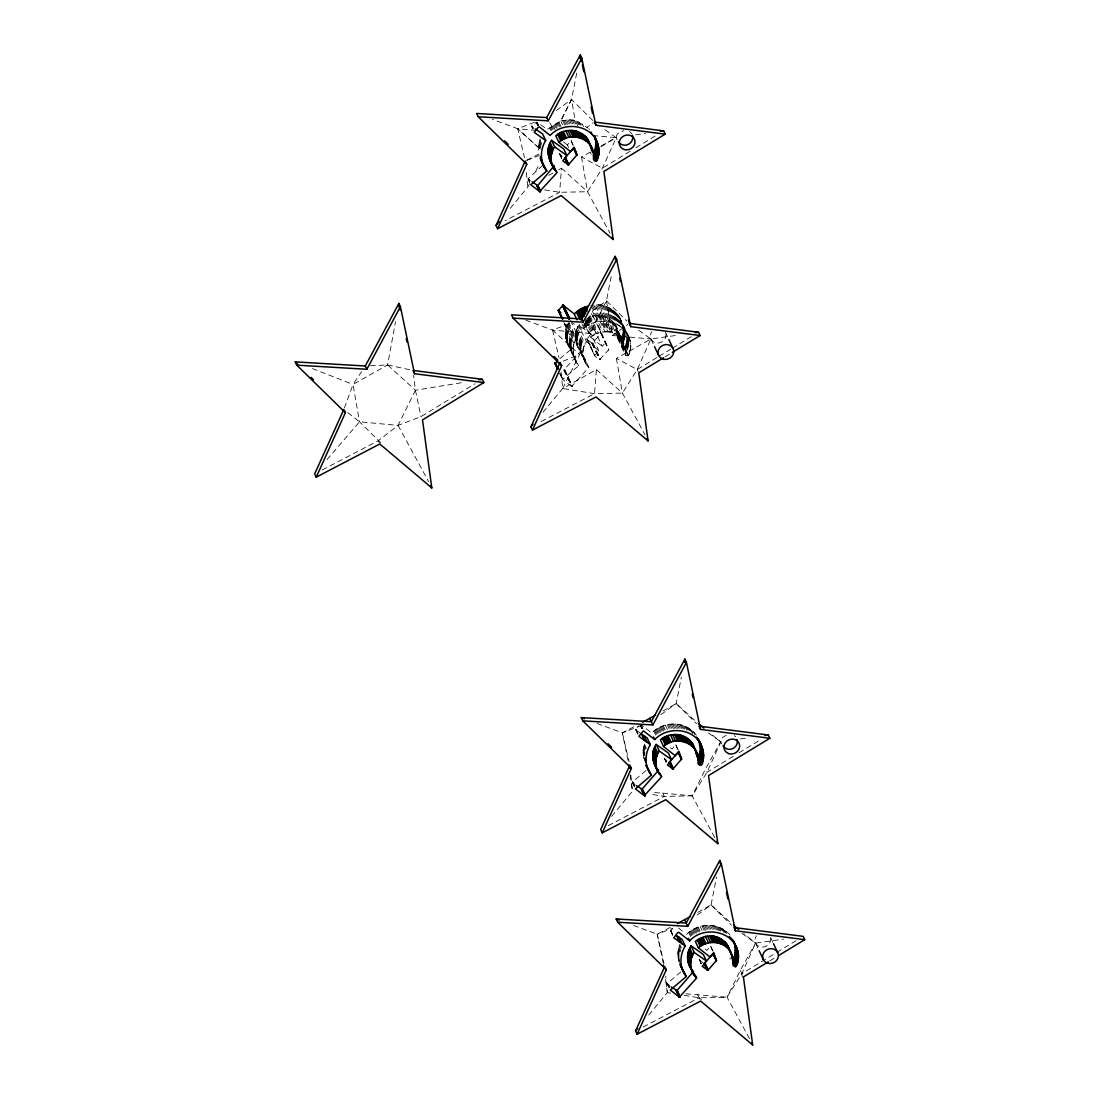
<?xml version="1.0" encoding="UTF-8"?>
<svg xmlns="http://www.w3.org/2000/svg" width="1100" height="1100" viewBox="0 0 1100 1100"><rect width="100%" height="100%" fill="white"/><g stroke="black" fill="none" stroke-linecap="round" stroke-linejoin="round"><path stroke-width="0.75" stroke-dasharray="5 3.75" d="M608.025 331.829L600.751 332.241L595.898 333.877L588.197 317.501C597.341 312.991 609.524 315.769 615.065 324.528C620.194 328.185 614.089 338.607 620.4 339.501C629.901 323.441 612.796 302.665 595.155 304.893L608.025 331.829C619.066 332.778 627.357 343.709 625.35 354.585C629.173 359.109 630.548 350.556 630.699 347.847C632.803 322.548 597.273 312.524 581.914 330.261L572.536 322.809M645.947 770.577L632.459 782.004L635.071 784.685M559.996 358.627L570.914 349.415C564.864 342.127 563.805 331.183 567.985 322.754L588.899 367.373L571.656 386.499L563.764 370.026L581.199 350.996C574.09 344.589 573.444 333.066 578.724 325.311L590.989 334.001L598.689 350.377L594.55 355.685L599.692 359.604L608.781 349.607L598.331 325.6L594.564 329.959L602.264 346.321L606.031 341.962M588.899 367.373C581.79 360.965 581.144 349.442 586.424 341.674L578.724 325.311M571.656 386.499L562.609 379.404L578.614 365.791C571.464 357.294 571.766 344.493 577.5 335.321L566.06 327.209L570.144 321.86M640.035 732.971L635.745 729.713L638.908 725.753M672.801 928.276L670.629 931.081L673.571 933.405M590.618 152.405L591.112 154.316M510.29 208.285L527.808 187.137L530.915 180.923L528.192 178.695L543.73 164.409M526.763 160.229L539 154.028L538.381 146.218L540.32 138.875M643.582 758.629L643.019 750.338L644.944 742.995M679.236 962.734L677.834 952.944L679.827 944.364L681.67 948.296M562.265 156.365L559.639 153.972M590.989 334.001L586.809 339.144L592.336 343.282L601.067 333.41L598.331 325.6M701.058 963.229L699.339 959.117L701.03 963.724M558.663 169.826L561.495 168.231L559.639 192.294L505.134 220.729M542.974 412.308L562.691 388.506L596.365 369.614L594.509 393.663L538.491 422.895M730.098 957.825L730.139 959.241M344.438 407.866L353.045 384.436L387.599 364.939L395.519 321.722M576.702 73.109L571.546 99.44L560.794 121L547.264 129.374L537.24 122.306M525.731 320.114L552.571 330.096L590.123 333.506L606.416 300.809L611.586 274.478M660.99 714.629L676.184 703.546L681.34 677.215M697.249 914.994L711.054 904.929L716.54 876.947M680.817 971.946L667.329 983.386L668.484 986.617M594.523 355.355L586.877 338.814M561.082 372.171L562.691 388.506L594.509 393.663L622.408 393.099L637.23 369.559L650.884 339.02L677.188 335.28M726.344 735.281L722.879 737.289A10.147 6.614 -4.6 0 0 720.926 741.716L706.984 772.31L692.161 795.836L664.263 796.414L650.87 794.241M684.076 995.335L699.146 997.782L727.045 997.219L741.854 973.679L755.521 943.126L783.461 939.166M322.245 469.947L378.263 440.715L398.076 425.397L415.429 390.252L413.586 375.389M714.67 837.389L692.161 795.836L705.444 769.037L720.638 741.758L710.325 733.356M749.54 1038.758L727.045 997.219L740.314 970.406L755.521 943.126L743.916 933.68M535.81 171.105L539.577 163.542M562.691 388.506L579.645 354.516L552.571 330.096L570.886 323.056M544.555 189.846L559.639 192.294L587.524 191.73L602.346 168.19L616.303 137.596A10.147 6.614 -4.6 0 1 618.255 133.169L623.769 130.666M380.861 442.915L359.521 421.809L353.045 384.436L361.543 371.676M611.641 816.365L632.445 791.258L630.836 774.923M648.711 1015.094L667.329 992.626L665.72 976.291M327.002 459.58L359.521 421.809L398.076 425.397L420.97 416.611L474.994 383.749M568.618 147.565L567.394 144.953L571.148 140.594L573.623 145.833M678.246 749.952L675.785 744.714L672.031 749.072L669.446 747.037M713.13 951.321L710.669 946.082L706.901 950.441L703.038 947.389M537.625 125.496L536.168 122.389L531.52 126.335L534.105 128.246M696.355 735.24C686.207 720.775 663.534 720.624 651.668 732.999L642.29 725.546M686.551 934.381C698.101 922.391 719.799 922.048 730.386 935.495M556.352 110.509L571.546 99.44L593.148 120.808M592.611 310.874L606.416 300.809L626.821 320.994M560.794 121L569.415 119.817L575.163 120.368L586.946 127.366L593.12 122.897M582.959 320.801L590.659 337.178L595.898 333.877M606.416 300.809L612.439 335.528L627.935 324.308M630.094 151.305L602.346 168.19L581.515 156.998L590.618 151.896M635.938 147.757L657.827 134.434M638.701 330.22L650.884 339.02L616.399 358.38L637.23 369.559L657.663 357.129M659.134 356.235L670.808 349.126M672.265 348.246L691.254 336.696M665.046 356.84L670.89 353.293M733.26 756.319L706.984 772.31L705.444 769.037M739.104 752.758L761.008 739.434M742.321 977.075L741.854 973.679L775.445 953.246M776.902 952.352L795.891 940.816M769.684 960.96L775.527 957.412M600.806 146.822L616.014 137.637L602.47 127.861M548.776 175.381L553.011 173.002M662.984 710.985L676.184 703.546L697.441 722.851M697.854 912.354L711.054 904.929L731.074 923.079M601.315 145.874L616.014 137.637L594 135.644M597.066 723.456L622.325 732.848L635.332 726.014M633.531 925.416L657.209 934.216L670.216 927.383M608.245 825.646L664.263 796.414L662.723 793.128L650.952 792.399M643.129 1027.015L699.146 997.782L701.745 999.982M563.118 361.171L579.645 354.516M526.804 160.38L539.371 155.403M534.476 122.265L517.701 128.728L492.442 119.336M627.99 760.237L622.325 732.848L640.64 725.794M663.204 963.215L657.209 934.216L672.471 928.345M620.4 339.501L628.224 355.822M370.453 365.75L387.599 364.939L415.429 390.252L463.911 382.319M635.676 134.846L645.562 133.444M740.314 738.966L748.55 737.798M665.5 979.564L667.329 992.626L670.684 992.832M685.822 993.781L727.045 997.219M536.126 130.405L517.701 128.728L524.48 157.781M612.439 335.528L650.884 339.02M662.723 793.128L692.161 795.836M667.329 992.626L670.67 993.176M387.599 364.939L411.386 370.081M312.455 368.596L353.045 384.436M586.946 127.366L587.799 127.958M586.424 341.674L598.689 350.377M708.455 732.957L720.638 741.758M741.977 933.364L755.521 943.126M669.941 986.054L667.246 983.991M629.626 131.56L631.964 133.856M734.264 735.68L735.652 736.697M664.538 758.725L666.902 760.485M702.955 962.734L699.174 959.791M563.516 141.9L567.394 144.953M585.544 322.836L594.564 329.959M590.659 337.178L602.264 346.321M347.779 412.527L359.521 421.809M678.507 927.987L685.204 933.309M588.748 128.659L589.669 129.401M538.326 147.345L517.701 128.728L538.326 147.483M561.495 168.231L587.524 191.73L610.033 233.269M596.365 369.614L622.408 393.099L644.916 434.638M676.184 703.546L696.589 723.745M711.054 904.929L731.459 925.114M549.711 122.705L551.98 126.569M584.127 323.304L590.123 333.506M398.076 425.397L428.656 481.704M577.665 125.606L575.163 120.368L571.546 99.44L560.697 121.041L562.54 124.96M582.23 123.929L583.509 126.637M579.59 122.416L580.965 125.331M578.188 121.688L579.618 124.726M576.744 121.014L578.531 124.795M573.788 120.093L575.644 124.025M572.316 119.914L574.173 123.833M570.859 119.817L572.701 123.75M569.415 119.817L571.257 123.75M567.971 119.886L569.827 123.819M566.569 119.996L568.411 123.929M665.376 332.104L668.181 338.058M565.18 120.147L567.641 125.386M563.805 120.312L566.28 125.551M562.54 120.478L565.015 125.716M558.827 121.963L561.179 126.954M557.893 122.458L560.051 127.036M556.944 122.994L558.346 125.978M555.995 123.571L557.37 126.473M555.046 124.19L557.054 128.453M554.098 124.85L555.404 127.641M553.19 125.551L555.101 129.635M552.31 126.28L553.575 128.947M551.416 126.871L552.681 129.566M650.98 339.13L653.785 345.084M550.495 127.38L551.788 130.144M549.615 127.902L550.949 130.735M559.831 153.615L561.674 157.547M559.694 153.808L561.756 158.537M559.625 154.151L561.591 158.386M537.075 122.224L538.684 125.373M536.786 122.169L538.381 125.235M536.621 122.183L538.065 125.235M536.332 122.279L537.776 125.359M539.852 140.016L541.695 143.949M539.426 141.199L541.269 145.131M531.74 126.019L533.06 128.81M532.95 128.947L531.63 126.129L532.991 129.594M539.041 142.422L540.898 146.355M538.739 143.688L540.581 147.606M538.519 144.966L540.361 148.885M619.644 317.309L629.021 337.37M618.901 316.126L629.447 338.607M618.049 315.012L630.176 341.069M538.381 146.218L539.619 148.844M617.141 313.968L630.493 342.21M616.192 313.005L623.893 329.381M622.902 327.319L630.616 343.681M615.189 312.097L622.889 328.474M623.013 328.941L630.712 345.304M614.171 311.245L621.871 327.621M623.04 329.766L630.74 346.143M623.026 330.619L630.74 346.981M613.14 310.434L620.84 326.796M622.999 331.485L630.699 347.847M612.109 309.65L619.809 326.012M622.916 332.365L630.616 348.741M622.793 333.259L630.493 349.635M611.146 308.935L618.846 325.298M622.614 334.166L630.314 350.543M610.06 308.385L617.76 324.761M622.394 335.046L630.094 351.409M608.877 307.808L616.591 324.184M622.132 335.899L629.846 352.261M621.857 336.724L629.558 353.1M637.23 369.559L638.248 371.745M607.681 307.244L615.381 323.62M621.541 337.535L629.255 353.897M615.065 324.528L623.961 343.516M606.43 306.707L614.13 323.084M614.543 323.716L622.243 340.079M613.965 322.946L624.553 345.331M613.332 322.218L625.089 347.215M612.645 321.53L620.359 337.893M620.909 339.061L628.609 355.424M605.138 306.212L612.837 322.575M617.664 332.681L628.444 355.671M611.93 320.87L628.348 355.768M617.842 334.524L627.976 355.891M619.974 339.488L627.674 355.864M603.804 305.759L625.57 351.821M617.842 336.394L625.543 352.77M617.76 337.329L625.46 353.705M608.822 318.423L616.523 334.785M602.415 305.387L610.115 321.75M617.98 338.869L625.817 355.3M617.65 338.222L625.584 355.19M606.994 317.515L614.694 333.891M600.971 305.099L608.671 321.461M599.486 304.906L612.893 333.08M604.257 316.36L611.957 332.722M598.029 304.824L611.009 332.406M602.332 315.782L610.033 332.145M596.585 304.824L604.285 321.2M601.329 315.576L609.043 331.952M599.294 315.397L606.994 331.76M593.739 305.002L601.439 321.379M598.263 315.384L605.962 331.76M592.35 305.154L604.931 331.801M590.989 305.319L598.689 321.695M595.183 315.618L602.882 331.98M592.515 311.438L597.424 321.846M528.344 178.516L529.705 181.39M593.051 315.879L600.751 332.241M528.192 178.695L529.554 181.569M601.026 333.025L608.768 349.772M528.11 178.846L529.678 182.407M591.36 313.472L595.567 322.396M601.013 333.561L608.589 350.13M528.069 179.135L529.526 182.284M590.067 315.59L598.29 332.984M589.064 315.947L592.556 323.386M589.38 317.02L597.08 333.396M588.748 317.831L591.553 323.771M587.73 318.257L590.535 324.211M587.043 318.065L594.743 334.441M587.414 320.238L589.518 324.692M585.929 318.711L593.629 335.087M586.41 320.774L588.514 325.243M584.87 319.413L592.57 335.789M585.447 321.365L587.551 325.82M585.227 323.455L586.616 326.439M584.334 324.101L585.736 327.071M592.845 342.994L600.559 359.356M592.666 343.145L600.38 359.521M592.515 343.228L600.215 359.604M583.495 324.761L584.884 327.731M592.336 343.282L600.05 359.645M591.993 343.241L599.871 359.645M591.8 343.131L599.5 359.494M581.969 323.936L584.072 328.405M587.001 338.621L594.701 354.998M586.809 338.979L594.784 355.974M579.109 324.308L581.914 330.261M577.431 327.896L585.131 344.259M576.675 329.532L584.375 345.895M576.331 330.371L584.031 346.734M576.015 331.21L583.729 347.586M570.487 320.43L577.5 335.321M575.754 332.076L583.454 348.452M575.548 332.956L583.248 349.319M575.396 333.836L583.096 350.199M575.3 334.716L583 351.093M575.245 335.596L582.945 351.972M568.494 321.668L576.194 338.03M575.231 336.476L582.931 352.853M580.539 350.309L588.239 366.685M575.424 339.996L583.124 356.373M567.49 323.868L575.19 340.244M575.836 341.66L587.139 365.447M576.276 343.255L586.602 364.801M576.812 344.822L585.64 363.44M567.023 325.022L574.723 341.399M566.596 326.205L574.296 342.581M564.781 323.469L566.184 326.439M564.671 323.606L565.991 326.837M563.888 322.506L573.925 343.791M565.909 328.68L573.623 345.056M565.689 329.959L573.402 346.335M565.565 331.224L573.265 347.6M565.496 332.461L573.196 348.837M565.496 333.671L573.196 350.048M565.551 334.868L573.251 351.244M565.62 336.036L573.32 352.413M565.716 337.178L573.416 353.554M565.812 338.25L573.513 354.612M566.129 339.501L578.614 365.791M566.486 340.863L574.186 357.239M566.899 342.238L577.28 364.004M567.408 343.64L576.455 362.739M564.795 369.875L572.509 386.251M564.63 370.04L572.33 386.402M564.465 370.123L572.179 386.485M564.121 370.164L572 386.54M560.752 374.632L562.856 379.101M559.9 373.312L562.609 379.404M559.776 373.615L562.842 380.16M693.646 732.119L694.884 734.745M691.625 730.359L692.862 732.985M690.594 729.548L692.436 733.48M689.562 728.764L690.8 731.376M688.6 728.049L689.837 730.661M687.527 727.499L688.751 730.125M686.345 726.935L687.569 729.548M685.135 726.357L686.977 730.29M683.884 725.821L685.121 728.447M682.605 725.326L684.447 729.259M681.257 724.872L683.114 728.805M679.869 724.501L681.725 728.434M678.425 724.213L680.281 728.145M676.954 724.02L679.415 729.259M675.496 723.938L677.957 729.176M674.039 723.938L676.514 729.176M672.609 724.006L675.07 729.245M671.192 724.116L673.668 729.355M770.715 937.723L772.805 942.178M669.804 724.268L671.66 728.2M668.442 724.433L670.285 728.365M667.178 724.598L669.034 728.53M665.321 725.148L667.783 730.386M663.327 725.78L665.17 729.713M662.324 726.138L664.166 730.056M661.306 726.523L663.768 731.761M660.289 726.963L662.145 730.881M659.271 727.444L661.127 731.376M658.268 727.98L660.729 733.219M657.305 728.571L659.148 732.504M656.384 729.176L658.226 733.109M655.49 729.822L657.346 733.755M755.617 943.25L758.423 949.204M654.651 730.482L656.494 734.401M653.826 731.143L655.683 735.075M665.074 759.041L666.311 761.668M664.95 759.247L666.174 761.86M664.276 758.093L666.146 762.355M641.575 725.794L642.812 728.406M641.259 725.643L642.634 728.31M640.956 725.643L642.345 728.241M640.805 725.697L642.043 728.31M640.668 725.78L641.905 728.393M640.516 725.918L641.754 728.544M644.476 744.136L646.332 748.069M644.05 745.319L645.906 749.251M635.938 729.19L638.289 734.566M635.773 729.451L638.206 734.814M643.679 746.543L644.916 749.155M635.773 729.836L637.752 733.975M643.376 747.794L644.6 750.42M643.156 749.086L644.999 753.005M643.019 750.338L644.861 754.27M642.964 751.575L644.806 755.508M642.964 752.799L644.188 755.411M725.464 930.916L726.701 933.543M724.446 930.133L725.67 932.759M723.484 929.418L724.721 932.03M722.398 928.881L724.254 932.8M721.215 928.304L722.452 930.916M740.314 970.406L741.854 973.679M720.019 927.74L721.242 930.352M718.768 927.19L720.61 931.122M717.475 926.695L719.331 930.628M716.141 926.255L718.602 931.494M714.753 925.87L716.595 929.803M713.309 925.581L715.151 929.514M711.824 925.402L713.68 929.321M710.366 925.32L712.223 929.239M708.923 925.306L710.765 929.239M707.492 925.375L709.335 929.308M706.076 925.499L707.919 929.418M704.688 925.636L706.53 929.569M703.326 925.801L705.787 931.04M702.061 925.966L704.523 931.205M632.61 781.839L635.071 787.077M632.459 782.004L634.219 786.088M632.321 782.306L634.452 786.83M700.205 926.516L702.048 930.449M698.197 927.149L700.054 931.081M697.194 927.506L699.655 932.745M696.19 927.891L698.033 931.824M695.173 928.331L697.015 932.264M694.155 928.812L696.616 934.051M693.151 929.362L694.994 933.281M692.175 929.94L694.031 933.872M691.254 930.559L693.11 934.477M690.374 931.191L692.216 935.124M689.521 931.851L691.377 935.784M688.71 932.511L690.553 936.444M699.146 959.461L701.264 964.026M679.36 945.505L680.598 948.131M678.934 946.688L680.776 950.62M670.808 930.559L672.664 934.491M670.711 930.71L672.499 934.753M670.629 930.957L672.746 935.468M678.562 947.911L680.405 951.844M678.246 949.176L679.484 951.789M678.026 950.455L679.264 953.067M677.902 951.706L679.126 954.332M697.606 994.51L700.178 999.969M677.834 952.944L679.071 955.57M677.834 954.168L679.071 956.78M677.889 955.364L679.112 957.976M677.957 956.532L679.195 959.145M678.054 957.674L679.291 960.286M678.15 958.732L679.388 961.345M667.48 983.221L669.336 987.14M667.329 983.386L669.185 987.305M667.246 983.524L669.048 987.773M378.263 440.715L379.28 442.901M571.148 140.594L572.77 145.049M675.785 744.714L677.408 749.169M710.669 946.082L712.827 952.023M552.571 330.096L558.979 357.541M622.325 732.848L629.118 761.901M657.209 934.216L663.987 963.27M415.429 390.252L420.97 416.611M581.515 156.998L587.524 191.73M616.399 358.38L622.408 393.099M630.163 774.923L632.445 791.258M526.364 172.439L527.808 187.137M617.072 139.81A10.147 10.106 -65.5 0 1 616.303 137.596M665.967 333.933A8.003 7.315 -25.2 0 1 656.356 342.966A8.003 7.315 -25.2 0 1 651.791 331.691M721.71 743.93A10.147 10.106 -65.5 0 1 720.926 741.716M770.605 938.053A8.003 7.315 -25.2 0 1 760.994 947.086A8.003 7.315 -25.2 0 1 756.429 935.811"/><path stroke-width="1.5" d="M557.576 360.676L555.143 363.784M596.31 161.054C590.067 154.083 599.954 144.347 594.138 136.001C598.579 143.22 600.889 152.708 596.819 160.6C593.697 162.539 592.735 158.317 593.752 156.062C594.22 138.641 570.707 130.873 558.869 142.354L555.789 135.795C565.991 126.225 585.901 129.814 589.683 143.963M697.977 758.574L700.494 749.732L698.775 740.121M694.306 748.082C690.621 733.796 670.615 730.372 660.413 739.915L663.506 746.46C675.648 734.649 699.669 743.27 698.418 761.117C695.956 765.559 703.477 766.838 702.68 761.558C705.086 754.339 702.419 746.68 698.981 740.259M695.379 975.411L696.616 978.037L679.374 997.164L670.326 990.069L686.331 976.456C679.181 967.959 679.484 955.157 685.204 945.986L673.777 937.874L677.861 932.525L678.92 932.401L689.631 940.926C704 924.784 736.244 931.274 738.32 954.346C739.393 959.338 735.281 975.81 732.737 959.984C736.299 954.718 735.941 947.293 733.659 941.49M541.571 161.37L546.81 170.968L530.777 184.745L539.66 191.565L557.109 172.535C550.303 163.804 544.033 150.728 551.554 140.305L563.805 148.995L566.885 155.554L562.746 160.861L568.425 164.78L576.977 154.949L574.227 147.139L570.474 151.498L558.869 142.354M555.335 170.624C549.808 164.01 549.904 153.904 554.634 146.85L551.554 140.305M646.209 765.476L651.447 775.074L635.415 788.865L644.298 795.685L661.732 776.655C654.94 767.924 648.656 754.848 656.191 744.425L668.442 753.115L671.523 759.66L667.384 764.968L673.049 768.9L681.601 759.069L678.865 751.259L675.111 755.617L663.506 746.46M659.973 774.744C654.445 768.13 654.541 758.024 659.271 750.97L656.191 744.425M691.24 968.921C686.263 962.253 686.496 952.628 691.061 945.794L703.326 954.497L706.406 961.043L702.254 966.35L707.933 970.269L716.485 960.438L713.749 952.628L709.981 956.986L698.376 947.843L695.296 941.298L705.389 936.361L712.649 935.935L719.331 938.011L724.268 941.352L727.402 945.024L732.806 957.88L733.109 965.607L735.391 966.529M696.616 978.037C689.507 971.63 688.861 960.107 694.141 952.339L691.061 945.794M560.959 312.716L558.319 310.337L563.186 305.222L574.214 313.885L577.019 319.839M567.902 164.78L564.63 158.125L573.856 148.019L576.977 154.784M681.574 758.684L678.494 752.139L669.254 762.245L672.334 768.79M398.269 306.749L398.874 303.435L400.414 306.707L414.521 373.711L483.835 382.58L482.295 379.308L412.981 370.425L414.521 373.711M579.604 58.286L580.25 55L581.79 58.273L595.884 125.276L665.211 134.159L663.671 130.886L594.344 122.004L595.884 125.276M684.241 662.406L684.888 659.12L686.428 662.393L700.521 729.396L769.849 738.265L768.309 734.992L698.981 726.124L700.521 729.396M707.218 970.159L704.138 963.614L713.364 953.508L716.485 960.438M343.86 409.434L314.669 473.908L316.209 477.18L379.803 443.987L431.805 487.933L422.51 419.897L483.835 382.58M316.209 477.18L345.4 412.706L344.369 410.52M665.211 134.159L603.886 171.463L613.181 239.511L561.179 195.566L497.585 228.745L496.045 225.472L525.236 160.999M497.585 228.745L526.776 164.285L525.745 162.099M530.929 426.841L560.106 362.381L561.646 365.654L532.469 430.114L530.929 426.841L533.115 424.201M629.874 765.119L600.683 829.593L602.223 832.865L665.803 799.686L717.819 843.631L708.524 775.582L769.849 738.265M602.223 832.865L631.414 768.391L630.382 766.219M768.226 961.854L743.407 976.951L752.689 1045L700.686 1001.055L637.106 1034.234L635.566 1030.961L664.744 966.501M637.106 1034.234L666.284 969.774L665.266 967.588M535.342 129.016L542.616 133.939L545.696 140.498C539.976 149.669 539.66 162.47 546.81 170.968M650.334 744.617L644.449 740.451L641.369 733.906L647.254 738.059L650.334 744.617C644.6 753.789 644.298 766.59 651.447 775.074M365.31 365.998L295.268 361.886L296.808 365.159L366.85 369.27L365.31 365.998L398.874 303.435L400.29 310.131M366.85 369.27L400.414 306.707M546.686 117.562L476.644 113.465L478.184 116.738L548.226 120.835L546.686 117.562L580.25 55L581.652 61.696M548.226 120.835L581.79 58.273M581.57 318.931L511.527 314.834L513.067 318.106L583.11 322.218L581.57 318.931L615.134 256.369L616.674 259.641L630.768 326.645L700.095 335.528L698.555 332.255L629.227 323.373L628.526 320.018M583.11 322.218L616.674 259.641M685.589 662.461L684.888 659.12L651.324 721.683L581.281 717.585L582.821 720.857L652.864 724.955L686.428 662.393M733.865 927.492L803.192 936.375L804.732 939.648L735.405 930.765L721.298 863.761L719.758 860.489L686.207 923.051L616.165 918.954L617.705 922.226L666.284 969.774M617.705 922.226L687.748 926.324L721.298 863.761M532.084 181.761L537.721 185.611L554.015 165.99L553.369 165.303L556.449 171.861M496.045 225.472L499.331 221.512M635.566 1030.961L637.752 1028.321M636.295 785.579L642.084 789.154L658.652 770.11L657.993 769.423M671.179 986.947L676.967 990.523L693.536 971.479M593.808 155.1L596.654 160.847M574.214 313.885L580.814 308.866L587.868 306.034M644.449 740.451L638.825 736.258L643.418 730.881L654.748 739.558C667.164 726.399 692.024 727.554 700.824 744.191M701.181 765.05L698.28 758.312M698.376 947.843C707.795 939.428 724.707 940.857 730.923 952.421M663.589 357.734L638.77 372.831L648.051 440.88L596.049 396.935L532.469 430.114M672.348 352.399L700.095 335.528M778.442 955.639L804.732 939.648M642.565 722.205L655.655 715.11M677.435 923.588L690.525 916.479M478.954 379.857L482.295 379.308M660.385 131.34L663.671 130.886M695.269 332.722L698.555 332.255M765.009 735.46L768.309 734.992M700.673 765.188L697.73 758.643L700.934 765.16M732.476 960.011L735.68 966.556M581.281 717.585L584.444 718.754M616.165 918.954L619.314 920.122M685.204 945.986L682.124 939.441L676.252 935.275L679.332 941.82M545.696 140.498L534.27 132.385L538.354 127.036L539.399 126.912L550.124 135.438C563.283 121.083 591.498 124.094 597.644 143.784M554.634 146.85L566.885 155.554M659.271 750.97L671.523 759.66M694.141 952.339L706.406 961.043M698.734 723.896L703.89 728.104M733.604 925.265L738.76 929.473M504.584 140.8L508.228 144.361M478.184 116.738L526.776 164.285M554.043 356.428L557.686 360.002M513.067 318.106L561.646 365.654M295.268 361.886L297.701 364.265M311.066 377.341L313.486 379.72M296.808 365.159L345.4 412.706M607.998 743.724L611.641 747.299M582.821 720.857L631.414 768.391M692.876 970.805L691.763 969.567L694.856 976.112M681.079 966.859L686.331 976.456M680.35 965.511L680.707 966.199M594.014 135.465L596.736 141.309M594.949 138.476L598.029 145.021M595.293 139.7L598.373 146.245M595.609 140.841L598.689 147.386M590.879 131.972L592.089 134.558M595.732 142.312L598.812 148.858M595.829 143.935L598.923 150.48M595.856 144.76L598.936 151.319M595.856 145.613L598.936 152.157M595.815 146.479L598.895 153.024M595.746 147.359L598.826 153.904M595.609 148.266L598.702 154.811M595.444 149.16L598.524 155.719M595.279 150.164L598.304 156.585M595.086 151.14L598.043 157.438M594.852 152.089L597.754 158.276M594.605 153.01L597.451 159.074M587.373 138.71L592.158 148.692M586.795 137.94L592.763 150.507M586.149 137.211L589.243 143.756M590.219 145.846L593.299 152.391M585.475 136.524L588.555 143.069M594.055 154.743L596.736 160.751M584.76 135.864L587.84 142.409M591.112 148.981L592.955 152.914M593.684 155.169L596.434 160.999M593.106 155.155L596.049 161.067M581.749 133.636L584.732 139.961M579.989 132.88L582.89 139.067M578.091 131.876L581.089 138.256M577.074 131.354L580.154 137.899M576.125 131.037L579.205 137.583M575.149 130.776L578.243 137.321M574.159 130.584L577.239 137.129M573.141 130.446L576.221 137.005M572.124 130.391L575.204 136.936M571.092 130.391L574.173 136.936M668.882 339.556L673.076 348.48M570.048 130.433L573.141 136.978M567.999 130.611L571.079 137.156M565.881 130.873L568.961 137.417M573.884 148.404L576.909 155.114M573.705 148.748L576.785 155.306M563.406 131.601L566.5 138.146M612.15 237.325L613.181 239.511M562.21 132.014L565.29 138.572M561.014 132.495L564.107 139.054M559.859 133.059L562.952 139.618M558.759 133.705L561.839 140.264M557.7 134.42L560.78 140.965M565.675 157.988L568.755 164.532M654.486 346.582L658.694 355.506M565.496 158.139L568.576 164.697M565.166 158.276L568.425 164.78M564.987 158.276L568.067 164.821M550.261 142.89L553.341 149.435M549.505 144.526L552.585 151.071M549.161 145.365L552.241 151.91M548.845 146.218L551.925 152.762M548.584 147.07L551.664 153.629M548.364 147.95L551.444 154.495M548.212 148.83L551.293 155.375M548.116 149.71L551.196 156.269M548.075 150.59L551.155 157.149M629.736 324.459L630.768 326.645M548.061 151.47L551.141 158.029M548.116 153.216L551.21 159.761M548.254 154.99L551.334 161.549M548.652 156.654L554.812 169.978M549.092 158.249L554.304 169.304M549.643 159.816L553.424 167.887M540.361 156.901L541.723 159.789M540.334 158.029L545.476 169.18M540.678 159.266L544.651 167.915M540.375 158.95L544.28 167.255M537.886 185.433L540.705 191.428M537.721 185.611L540.375 191.661M537.391 185.721L540.21 191.716M537.02 185.653L540.031 191.716M536.814 185.501L539.66 191.565M585.86 306.666L587.263 309.636M647.034 438.694L648.051 440.88M584.856 307.01L586.96 311.479M583.852 307.409L585.942 311.877M582.835 307.849L585.626 313.789M581.817 308.33L584.623 314.284M580.814 308.866L584.306 316.305M579.837 309.457L583.344 316.896M578.916 310.062L582.423 317.515M578.036 310.709L582.23 319.632M577.184 311.369L581.391 320.293M576.373 312.029L579.879 319.468M563.502 305.374L569.8 318.766M563.186 305.222L569.635 318.656M562.884 305.222L569.332 318.601M562.732 305.278L569.03 318.67M562.595 305.36L568.893 318.752M562.444 305.498L568.741 318.89M558.47 310.076L562.678 319M558.374 310.214L562.567 319.151M558.291 310.599L561.866 318.271M555.143 362.725L557.947 368.679M554.991 362.89L557.714 368.995M554.868 363.192L557.714 369.462M698.211 739.173L701.855 746.666M699.201 741.359L702.666 749.141M697.359 738.059L698.596 740.671M699.93 743.82L703.01 750.365M696.451 737.014L697.689 739.64M700.246 744.961L703.326 751.506M700.37 746.433L703.45 752.977M700.466 748.055L703.546 754.6M700.494 748.88L703.574 755.425M700.494 749.732L703.574 756.277M700.452 750.599L703.533 757.144M700.37 751.479L703.45 758.024M700.246 752.386L703.326 758.931M700.067 753.28L703.148 759.825M699.848 754.16L702.928 760.705M699.6 755.013L702.68 761.558M699.311 755.838L702.391 762.383M699.009 756.649L702.089 763.194M692.519 743.641L696.795 752.812M692.01 742.83L697.4 754.628M691.419 742.06L694.513 748.605M690.786 741.331L693.866 747.876M694.856 749.966L697.936 756.511M690.112 740.644L693.192 747.189M698.362 758.175L701.442 764.72M695.736 753.101L697.592 757.034M689.384 739.984L692.464 746.529M697.084 756.635L701.071 765.119M687.885 738.746L690.979 745.305M698.046 759.907L700.507 765.146M686.29 737.536L689.37 744.081M684.447 736.629L687.527 743.188M682.646 735.831L685.726 742.376M681.711 735.474L684.791 742.019M680.763 735.157L683.842 741.702M679.786 734.896L682.866 741.441M678.796 734.69L681.876 741.249M677.779 734.566L680.859 741.111M676.748 734.511L679.827 741.056M675.73 734.511L678.81 741.056M773.506 943.676L777.714 952.6M674.685 734.553L677.765 741.098M672.636 734.731L675.716 741.276M670.519 734.992L673.599 741.537M678.535 752.359L681.546 759.234M678.342 752.867L681.423 759.426M668.044 735.721L671.124 742.266M716.787 841.445L717.819 843.631M666.848 736.134L669.928 742.679M665.651 736.615L668.731 743.16M664.496 737.179L667.576 743.737M663.396 737.825L666.476 744.384M662.337 738.54L665.418 745.085M649.784 718.41L652.864 724.955M670.312 762.107L673.393 768.652M759.124 950.689L763.317 959.626M670.134 762.259L673.214 768.804M669.969 762.341L673.049 768.9M669.625 762.396L672.884 768.941M669.46 762.355L672.54 768.9M653.524 736.931L654.748 739.558M654.885 747.01L657.979 753.555M654.129 748.646L657.209 755.191M653.785 749.485L656.865 756.03M653.482 750.338L656.562 756.883M653.221 751.19L656.301 757.749M653.001 752.07L656.081 758.615M652.85 752.95L655.93 759.495M652.754 753.83L655.834 760.375M644.064 735.79L647.144 742.335M652.699 754.71L655.779 761.255M734.374 928.579L735.405 930.765M652.699 755.59L655.779 762.149M652.754 757.322L655.834 763.881M659.849 773.355L661.072 775.981M652.877 759.11L655.971 765.669M653.29 760.774L659.436 774.098M653.73 762.369L658.941 773.424M654.28 763.936L658.474 772.723M733.219 940.418L736.739 948.035M733.081 940.541L737.165 949.286M732.242 939.428L733.48 942.04M734.456 943.965L737.536 950.51M734.8 945.189L737.894 951.747M731.335 938.383L732.572 941.009M735.13 946.33L738.21 952.875M730.372 937.42L731.61 940.046M735.24 947.801L738.32 954.346M729.369 936.513L730.606 939.139M735.35 949.424L738.43 955.969M644.848 757.914L646.085 760.526M735.378 950.263L738.457 956.808M735.364 951.101L738.444 957.66M644.93 759.082L646.168 761.709M735.336 951.968L738.416 958.513M645.026 760.224L646.264 762.85M735.254 952.848L738.334 959.406M735.13 953.755L738.21 960.3M646.209 765.284L650.114 773.3M646.099 765.366L649.289 772.035M734.951 954.649L738.031 961.207M734.731 955.529L737.811 962.074M734.47 956.381L737.55 962.926M734.195 957.206L737.275 963.765M733.879 958.018L736.973 964.562M726.88 944.199L731.679 954.181M726.303 943.429L732.27 955.996M725.67 942.7L728.75 949.245M732.806 957.88L727.843 945.862M724.982 942.013L728.062 948.558M731.857 957.096L736.244 966.24M724.268 941.352L727.348 947.898M733.081 959.791L736.065 966.433M731.954 958.018L735.941 966.487M722.769 940.129L725.849 946.674M721.16 938.905L724.24 945.45M719.331 938.011L722.411 944.556M717.53 937.2L720.61 943.759M716.595 936.843L719.675 943.388M715.633 936.526L718.726 943.071M714.67 936.265L717.75 942.81M713.666 936.072L716.746 942.617M712.649 935.935L715.742 942.494M711.631 935.88L714.711 942.425M642.263 788.989L645.342 795.534M642.084 789.154L645.164 795.699M641.754 789.277L645.013 795.781M641.575 789.277L644.669 795.836M710.6 935.88L713.68 942.425M641.217 789.14L644.49 795.795M709.569 935.921L712.649 942.466M707.52 936.1L710.6 942.645M705.389 936.361L708.469 942.906M713.35 954.058L716.43 960.602M713.213 954.25L716.293 960.795M702.928 937.09L706.008 943.649M751.671 1042.814L752.689 1045M701.717 937.516L704.798 944.061M700.535 937.984L703.615 944.543M699.38 938.561L702.46 945.106M698.266 939.207L701.346 945.753M697.207 939.909L700.288 946.454M684.668 919.779L687.748 926.324M705.183 963.476L708.263 970.021M705.004 963.641L707.933 970.269M704.674 963.765L707.754 970.31M704.33 963.724L707.589 970.31M688.394 938.3L689.631 940.926M689.769 948.379L692.849 954.924M689.013 950.015L692.092 956.56M688.669 950.854L691.749 957.399M688.352 951.706L691.446 958.251M688.091 952.572L691.171 959.117M687.885 953.439L690.965 959.984M687.734 954.319L690.814 960.864M678.934 937.159L682.014 943.704M687.638 955.199L690.717 961.758M687.582 956.079L690.663 962.638M687.569 956.973L690.649 963.518M687.638 958.705L690.717 965.25M694.114 973.418L695.956 977.35M687.761 960.492L690.841 967.037M688.174 962.143L691.254 968.701M691.859 970.227L694.32 975.466M688.614 963.751L693.825 974.793M680.309 963.93L681.546 966.543M680.061 963.971L684.998 974.669M680.474 965.346L684.159 973.404M677.132 990.371L680.212 996.916M676.967 990.523L680.048 997.067M676.803 990.605L679.882 997.15M676.638 990.646L679.717 997.205M676.294 990.619L679.539 997.205M676.101 990.509L679.181 997.054M430.774 485.76L431.805 487.933M583.316 134.681L586.355 141.199M582.368 65.051L583.77 71.748M591.181 106.92L592.584 113.63M615.134 256.369L615.835 259.724M619.712 278.149L620.414 281.504M692.285 694.293L692.986 697.648M719.758 860.489L720.473 863.844M726.454 892.32L727.87 899.016M406.271 338.607L406.986 341.949M663.438 964.851L663.891 968.124M628.788 765.119L629.241 768.378M737.027 739.434C739.241 746.501 730.249 752.51 724.666 747.546A10.147 10.106 -65.5 0 1 722.975 745.924M632.39 135.314C634.604 142.381 625.611 148.39 620.029 143.426A10.147 10.106 -65.5 0 1 618.351 141.804M624.346 149.559A8.003 7.315 -25.2 0 0 634.934 140.745A8.003 7.315 -25.2 0 0 622.174 137.005A8.003 7.315 -25.2 0 0 624.346 149.559M663.08 359.123A8.003 7.315 -25.2 0 0 673.668 350.295A8.003 7.315 -25.2 0 0 660.908 346.569A8.003 7.315 -25.2 0 0 663.08 359.123M728.984 753.679A8.003 7.315 -25.2 0 0 739.571 744.865A8.003 7.315 -25.2 0 0 726.811 741.125A8.003 7.315 -25.2 0 0 728.984 753.679M767.718 963.242A8.003 7.315 -25.2 0 0 778.305 954.415A8.003 7.315 -25.2 0 0 765.545 950.675A8.003 7.315 -25.2 0 0 767.718 963.242"/></g></svg>
